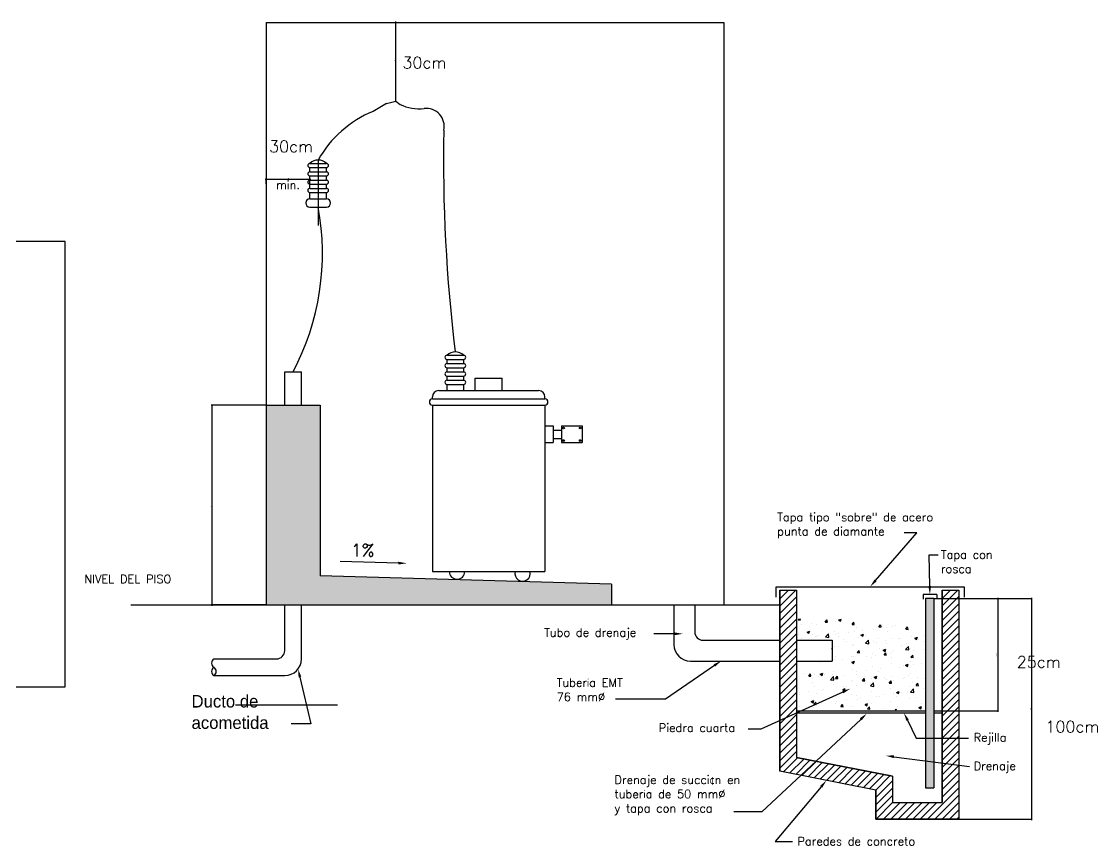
# Model space of a CAD drawing. Extents: x 268 to 383, y 668 to 793.
# Drawn here: x 301.02 to 326.87, y 688.9 to 708.7 of the extents above; entities that cross this region are included whole.
import ezdxf

# ---------------------------------------------------------------- set-up
doc = ezdxf.new("R2010")
doc.units = 0
doc.header["$LTSCALE"] = 0.5
doc.header["$MEASUREMENT"] = 0
doc.layers.get('0').update_dxf_attribs({"linetype": 'CONTINUOUS'})
doc.layers.get('DEFPOINTS').update_dxf_attribs({"linetype": 'CONTINUOUS'})
for name, color, linetype in [('P01', 6, 'CONTINUOUS'), ('P02', 1, 'CONTINUOUS'), ('P04', 7, 'CONTINUOUS'), ('P05', 7, 'CONTINUOUS'), ('P06', 7, 'CONTINUOUS'), ('UNIFILAR', 1, 'CONTINUOUS')]:
    doc.layers.add(name, color=color, linetype=linetype)
doc.styles.add('STYLE2', font='romans.shx')
doc.dimstyles.new('1-10', dxfattribs={"dimscale": 0.111, "dimtxt": 0.18, "dimasz": 0.18, "dimexe": 0.18, "dimexo": 0.0625, "dimgap": 0.09, "dimtad": 1, "dimzin": 4, "dimdsep": 46, "dimtxsty": 'Standard', "dimblk1": 'ARCHTICK', "dimblk2": 'ARCHTICK', "dimsah": 1, "dimcen": 0.09, "dimdle": 0.18, "dimclrd": 6, "dimclre": 6, "dimclrt": 1, "dimadec": 0, "dimazin": 0, "dimtfac": 1, "dimtofl": 0, "dimtmove": 0, "dimatfit": 3, "dimldrblk": 'ARCHTICK', "dimfxl": 0, "dimtolj": 1, "dimtzin": 4, "dimarcsym": 0})

# ---------------------------------------------------------------- blocks, each defined once
blk = doc.blocks.new('_ARCHTICK')
at = {"color": 0, "linetype": 'ByBlock', "const_width": 0.15}
blk.add_lwpolyline([(-0.5, -0.5), (0.5, 0.5)], dxfattribs=at)
blk = doc.blocks.new('*D53')
at = {"layer": 'DEFPOINTS', "color": 0}
for p in [(310.011, 708.683), (310.011, 708.683), (310.011, 706.79)]:
    blk.add_point(p, dxfattribs=at)
at = {"layer": 'P02', "color": 6, "lineweight": -2}
for p, q in [((310.005, 708.683), (309.992, 708.683)), ((310.011, 706.77), (310.011, 708.703)), ((310.005, 706.79), (309.992, 706.79))]:
    blk.add_line(p, q, dxfattribs=at)
at = {"layer": 'P02', "color": 6, "lineweight": -2, "xscale": 0.01998, "yscale": 0.01998, "zscale": 0.01998}
for p, rotation in [((310.011, 708.683), 90), ((310.011, 706.79), 270)]:
    blk.add_blockref('_ARCHTICK', p, dxfattribs=dict(at, rotation=rotation))
at = {"layer": 'P02', "color": 1, "insert": (309.99, 707.737), "char_height": 0.02, "attachment_point": 5, "rotation": 90}
blk.add_mtext('\\A1;0,30 m', dxfattribs=at)
blk = doc.blocks.new('*D54')
at = {"layer": 'DEFPOINTS', "color": 0}
for p in [(306.89, 704.907), (306.89, 704.793), (307.943, 704.793)]:
    blk.add_point(p, dxfattribs=at)
at = {"layer": 'P02', "color": 6, "lineweight": -2}
for p, q in [((307.963, 704.907), (306.87, 704.907)), ((306.89, 704.8), (306.89, 704.927)), ((307.943, 704.8), (307.943, 704.927))]:
    blk.add_line(p, q, dxfattribs=at)
at = {"layer": 'P02', "color": 6, "lineweight": -2, "xscale": 0.01998, "yscale": 0.01998, "zscale": 0.01998, "rotation": 180}
blk.add_blockref('_ARCHTICK', (306.89, 704.907), dxfattribs=at)
at = {"layer": 'P02', "color": 6, "lineweight": -2, "xscale": 0.01998, "yscale": 0.01998, "zscale": 0.01998}
blk.add_blockref('_ARCHTICK', (307.943, 704.907), dxfattribs=at)
at = {"layer": 'P02', "color": 1, "insert": (307.416, 704.929), "char_height": 0.02, "attachment_point": 5}
blk.add_mtext('\\A1;0,30', dxfattribs=at)
blk = doc.blocks.new('*D55')
at = {"layer": 'DEFPOINTS', "color": 0}
for p in [(305.594, 699.483), (306.89, 699.483), (306.89, 694.683)]:
    blk.add_point(p, dxfattribs=at)
at = {"layer": 'P02', "color": 6, "lineweight": -2}
for p, q in [((306.883, 699.483), (305.574, 699.483)), ((305.594, 694.663), (305.594, 699.503)), ((306.883, 694.683), (305.574, 694.683))]:
    blk.add_line(p, q, dxfattribs=at)
at = {"layer": 'P02', "color": 6, "lineweight": -2, "xscale": 0.01998, "yscale": 0.01998, "zscale": 0.01998}
for p, rotation in [((305.594, 699.483), 90), ((305.594, 694.683), 270)]:
    blk.add_blockref('_ARCHTICK', p, dxfattribs=dict(at, rotation=rotation))
at = {"layer": 'P02', "color": 1, "insert": (305.572, 697.083), "char_height": 0.02, "attachment_point": 5, "rotation": 90}
blk.add_mtext('\\A1;1,00 m', dxfattribs=at)
blk = doc.blocks.new('*D56')
at = {"layer": 'DEFPOINTS', "color": 0}
for p in [(322.94, 694.833), (323.14, 692.133), (324.472, 692.133)]:
    blk.add_point(p, dxfattribs=at)
at = {"layer": 'P02', "color": 6, "lineweight": -2}
for p, q in [((322.947, 694.833), (324.492, 694.833)), ((324.472, 694.853), (324.472, 692.113)), ((323.147, 692.133), (324.492, 692.133))]:
    blk.add_line(p, q, dxfattribs=at)
at = {"layer": 'P02', "color": 6, "lineweight": -2, "xscale": 0.01998, "yscale": 0.01998, "zscale": 0.01998}
for p, rotation in [((324.472, 694.833), 90), ((324.472, 692.133), 270)]:
    blk.add_blockref('_ARCHTICK', p, dxfattribs=dict(at, rotation=rotation))
at = {"layer": 'P02', "color": 1, "insert": (324.45, 693.483), "char_height": 0.02, "attachment_point": 5, "rotation": 90}
blk.add_mtext('\\A1;0,25 m', dxfattribs=at)
blk = doc.blocks.new('*D57')
at = {"layer": 'DEFPOINTS', "color": 0}
for p in [(322.94, 694.833), (323.54, 689.533), (325.282, 689.533)]:
    blk.add_point(p, dxfattribs=at)
at = {"layer": 'P02', "color": 6, "lineweight": -2}
for p, q in [((322.947, 694.833), (325.302, 694.833)), ((325.282, 694.853), (325.282, 689.513)), ((323.547, 689.533), (325.302, 689.533))]:
    blk.add_line(p, q, dxfattribs=at)
at = {"layer": 'P02', "color": 6, "lineweight": -2, "xscale": 0.01998, "yscale": 0.01998, "zscale": 0.01998}
for p, rotation in [((325.282, 694.833), 90), ((325.282, 689.533), 270)]:
    blk.add_blockref('_ARCHTICK', p, dxfattribs=dict(at, rotation=rotation))
at = {"layer": 'P02', "color": 1, "insert": (325.262, 692.183), "char_height": 0.02, "attachment_point": 5, "rotation": 90}
blk.add_mtext('\\A1;1 m', dxfattribs=at)
blk = doc.blocks.new('*X30')
at = {"color": 0}
for p, q in [((18.365, 12.001), (18.747, 12.383)), ((18.365, 12.178), (18.57, 12.383)), ((18.365, 12.355), (18.394, 12.383)), ((18.365, 11.824), (18.765, 12.224)), ((22.265, 12.012), (22.636, 12.383)), ((22.265, 12.189), (22.46, 12.383)), ((22.265, 12.366), (22.283, 12.383)), ((22.265, 11.835), (22.665, 12.235)), ((18.365, 11.648), (18.765, 12.048)), ((22.265, 11.659), (22.665, 12.059)), ((18.365, 11.471), (18.765, 11.871)), ((18.365, 11.294), (18.765, 11.694)), ((22.265, 11.482), (22.665, 11.882)), ((22.265, 11.305), (22.665, 11.705)), ((18.365, 11.117), (18.765, 11.517)), ((22.265, 11.128), (22.665, 11.528)), ((18.365, 10.941), (18.765, 11.341)), ((18.365, 10.764), (18.765, 11.164)), ((22.265, 10.952), (22.665, 11.352)), ((22.265, 10.775), (22.665, 11.175)), ((18.365, 10.587), (18.765, 10.987)), ((22.265, 10.598), (22.665, 10.998)), ((18.365, 10.41), (18.765, 10.81)), ((18.365, 10.234), (18.765, 10.634)), ((22.265, 10.421), (22.665, 10.821)), ((22.265, 10.244), (22.665, 10.644)), ((18.365, 10.057), (18.765, 10.457)), ((22.265, 10.068), (22.665, 10.468)), ((18.365, 9.88), (18.765, 10.28)), ((18.365, 9.703), (18.765, 10.103)), ((22.265, 9.891), (22.665, 10.291)), ((22.265, 9.714), (22.665, 10.114)), ((18.365, 9.526), (18.765, 9.926)), ((22.265, 9.537), (22.665, 9.937)), ((18.365, 9.35), (18.765, 9.75)), ((18.365, 9.173), (18.765, 9.573)), ((22.265, 9.361), (22.665, 9.761)), ((22.265, 9.184), (22.665, 9.584)), ((18.365, 8.996), (18.765, 9.396)), ((22.265, 9.007), (22.665, 9.407)), ((18.365, 8.819), (18.765, 9.219)), ((22.265, 8.83), (22.665, 9.23)), ((22.265, 8.653), (22.665, 9.053)), ((18.365, 8.643), (18.765, 9.043)), ((18.365, 8.466), (18.765, 8.866)), ((22.265, 8.477), (22.665, 8.877)), ((18.365, 8.289), (18.765, 8.689)), ((22.265, 8.3), (22.665, 8.7)), ((18.365, 8.112), (18.765, 8.512)), ((18.447, 8.017), (18.788, 8.358)), ((18.595, 7.988), (18.936, 8.329)), ((18.743, 7.959), (19.084, 8.3)), ((22.265, 8.123), (22.665, 8.523)), ((22.265, 7.946), (22.665, 8.346)), ((18.891, 7.93), (19.231, 8.271)), ((19.038, 7.902), (19.379, 8.242)), ((19.186, 7.873), (19.527, 8.213)), ((19.334, 7.844), (19.675, 8.185)), ((19.482, 7.815), (19.823, 8.156)), ((19.63, 7.786), (19.971, 8.127)), ((19.778, 7.757), (20.119, 8.098)), ((19.926, 7.728), (20.266, 8.069)), ((20.073, 7.699), (20.414, 8.04)), ((22.265, 7.77), (22.665, 8.17)), ((20.221, 7.67), (20.562, 8.011)), ((20.369, 7.641), (20.71, 7.982)), ((20.517, 7.612), (20.858, 7.953)), ((20.665, 7.583), (21.006, 7.924)), ((20.665, 7.407), (21.065, 7.807)), ((22.265, 7.593), (22.665, 7.993)), ((22.265, 7.416), (22.665, 7.816)), ((20.665, 7.23), (21.065, 7.63)), ((21.909, 6.883), (22.665, 7.639)), ((20.665, 7.053), (21.065, 7.453)), ((20.672, 6.883), (21.072, 7.283)), ((20.849, 6.883), (21.249, 7.283)), ((21.025, 6.883), (21.425, 7.283)), ((21.202, 6.883), (21.602, 7.283)), ((21.379, 6.883), (21.779, 7.283)), ((21.556, 6.883), (21.956, 7.283)), ((21.732, 6.883), (22.132, 7.283)), ((22.086, 6.883), (22.665, 7.462)), ((22.263, 6.883), (22.665, 7.286)), ((22.44, 6.883), (22.665, 7.109)), ((22.616, 6.883), (22.665, 6.932))]:
    blk.add_line(p, q, dxfattribs=at)
blk = doc.blocks.new('*X31')
at = {"color": 0}
for p, q in [((18.805, 11.676), (18.825, 11.699)), ((18.805, 11.676), (18.859, 11.671)), ((18.859, 11.671), (18.853, 11.702)), ((19.451, 11.619), (19.494, 11.671)), ((19.504, 11.615), (19.494, 11.671)), ((19.772, 11.67), (19.835, 11.694)), ((19.772, 11.67), (19.816, 11.64)), ((19.816, 11.64), (19.835, 11.694)), ((18.777, 11.496), (18.777, 11.496)), ((18.884, 11.553), (18.884, 11.553)), ((19.015, 11.38), (19.079, 11.404)), ((19.015, 11.38), (19.06, 11.35)), ((19.06, 11.35), (19.079, 11.404)), ((19.11, 11.582), (19.11, 11.582)), ((19.244, 11.563), (19.244, 11.563)), ((19.45, 11.627), (19.45, 11.627)), ((19.451, 11.619), (19.504, 11.615)), ((19.673, 11.401), (19.673, 11.401)), ((19.706, 11.627), (19.706, 11.627)), ((20.007, 11.377), (20.007, 11.377)), ((20.096, 11.563), (20.14, 11.614)), ((20.096, 11.563), (20.15, 11.558)), ((20.15, 11.558), (20.14, 11.614)), ((20.15, 11.385), (20.15, 11.385)), ((20.198, 11.491), (20.198, 11.491)), ((20.348, 11.421), (20.348, 11.421)), ((20.617, 11.452), (20.617, 11.452)), ((20.742, 11.506), (20.783, 11.556)), ((20.742, 11.506), (20.796, 11.502)), ((20.796, 11.502), (20.786, 11.555)), ((20.917, 11.496), (20.917, 11.496)), ((20.938, 11.384), (20.938, 11.384)), ((21.079, 11.516), (21.079, 11.516)), ((21.142, 11.526), (21.142, 11.526)), ((21.387, 11.45), (21.431, 11.502)), ((21.387, 11.45), (21.441, 11.445)), ((21.441, 11.445), (21.431, 11.502)), ((21.463, 11.474), (21.463, 11.474)), ((18.766, 11.196), (18.766, 11.196)), ((18.819, 11.317), (18.819, 11.317)), ((18.873, 11.227), (18.873, 11.227)), ((19.008, 11.196), (19.008, 11.196)), ((19.148, 11.311), (19.148, 11.311)), ((19.214, 11.272), (19.214, 11.272)), ((19.233, 11.264), (19.233, 11.264)), ((19.299, 11.297), (19.299, 11.297)), ((19.461, 11.262), (19.531, 11.335)), ((19.461, 11.262), (19.541, 11.25)), ((19.541, 11.25), (19.531, 11.335)), ((19.695, 11.327), (19.695, 11.327)), ((19.78, 11.276), (19.78, 11.276)), ((19.782, 11.347), (19.782, 11.347)), ((19.888, 11.204), (19.888, 11.204)), ((19.969, 11.155), (19.969, 11.155)), ((20.26, 11.256), (20.26, 11.256)), ((20.309, 11.308), (20.372, 11.332)), ((20.309, 11.308), (20.354, 11.278)), ((20.354, 11.278), (20.372, 11.332)), ((20.413, 11.294), (20.413, 11.294)), ((20.421, 11.113), (20.491, 11.186)), ((20.45, 11.135), (20.45, 11.135)), ((20.501, 11.101), (20.491, 11.186)), ((20.606, 11.153), (20.606, 11.153)), ((20.68, 11.141), (20.68, 11.141)), ((20.74, 11.236), (20.74, 11.236)), ((20.905, 11.171), (20.905, 11.171)), ((21.068, 11.216), (21.068, 11.216)), ((21.221, 11.215), (21.221, 11.215)), ((21.246, 11.216), (21.246, 11.216)), ((21.523, 11.274), (21.523, 11.274)), ((21.602, 11.236), (21.665, 11.26)), ((21.602, 11.236), (21.647, 11.205)), ((21.647, 11.205), (21.665, 11.26)), ((21.701, 11.195), (21.701, 11.195)), ((21.807, 11.159), (21.807, 11.159)), ((21.814, 11.291), (21.814, 11.291)), ((19.615, 11.041), (19.616, 11.042)), ((19.615, 11.04), (19.616, 11.042)), ((19.615, 10.99), (19.619, 10.994)), ((19.615, 10.939), (19.629, 10.938)), ((19.629, 10.938), (19.619, 10.994)), ((19.684, 11.027), (19.684, 11.027)), ((19.771, 11.022), (19.771, 11.022)), ((20.111, 11.067), (20.111, 11.067)), ((20.139, 11.085), (20.139, 11.085)), ((20.221, 10.886), (20.264, 10.938)), ((20.221, 10.886), (20.275, 10.881)), ((20.232, 10.889), (20.232, 10.889)), ((20.275, 10.881), (20.264, 10.937)), ((20.421, 11.113), (20.501, 11.101)), ((20.757, 10.979), (20.757, 10.979)), ((20.846, 10.945), (20.909, 10.97)), ((20.846, 10.945), (20.891, 10.915)), ((20.867, 10.829), (20.91, 10.881)), ((20.891, 10.915), (20.909, 10.97)), ((20.92, 10.825), (20.91, 10.881)), ((20.93, 11.115), (20.93, 11.115)), ((21.009, 10.861), (21.009, 10.861)), ((21.058, 10.916), (21.058, 10.916)), ((21.282, 11.069), (21.282, 11.069)), ((21.382, 10.964), (21.452, 11.037)), ((21.382, 10.964), (21.462, 10.952)), ((21.411, 11.094), (21.411, 11.094)), ((21.462, 10.952), (21.452, 11.037)), ((21.512, 10.974), (21.512, 10.974)), ((21.578, 10.936), (21.578, 10.936)), ((21.803, 10.965), (21.803, 10.965)), ((19.211, 10.664), (19.211, 10.664)), ((19.308, 10.637), (19.308, 10.637)), ((19.534, 10.667), (19.534, 10.667)), ((19.673, 10.728), (19.673, 10.728)), ((19.707, 10.799), (19.707, 10.799)), ((19.875, 10.712), (19.875, 10.712)), ((20.081, 10.799), (20.081, 10.799)), ((20.09, 10.655), (20.153, 10.679)), ((20.09, 10.655), (20.135, 10.625)), ((20.128, 10.785), (20.128, 10.785)), ((20.135, 10.625), (20.153, 10.679)), ((20.443, 10.786), (20.443, 10.786)), ((20.561, 10.778), (20.561, 10.778)), ((20.595, 10.853), (20.595, 10.853)), ((20.668, 10.816), (20.668, 10.816)), ((20.867, 10.829), (20.92, 10.825)), ((21.042, 10.758), (21.042, 10.758)), ((21.047, 10.617), (21.047, 10.617)), ((21.383, 10.583), (21.446, 10.607)), ((21.428, 10.553), (21.446, 10.607)), ((21.501, 10.674), (21.501, 10.674)), ((21.512, 10.773), (21.556, 10.825)), ((21.512, 10.773), (21.566, 10.768)), ((21.522, 10.738), (21.522, 10.738)), ((21.566, 10.768), (21.556, 10.825)), ((21.566, 10.61), (21.566, 10.61)), ((21.77, 10.622), (21.77, 10.622)), ((18.945, 10.379), (18.945, 10.379)), ((19.055, 10.322), (19.098, 10.373)), ((19.109, 10.317), (19.098, 10.373)), ((19.2, 10.365), (19.2, 10.365)), ((19.334, 10.365), (19.397, 10.389)), ((19.334, 10.365), (19.378, 10.335)), ((19.378, 10.335), (19.397, 10.389)), ((19.425, 10.359), (19.425, 10.359)), ((19.638, 10.357), (19.638, 10.357)), ((19.662, 10.428), (19.662, 10.428)), ((20.117, 10.486), (20.117, 10.486)), ((20.195, 10.352), (20.195, 10.352)), ((20.206, 10.431), (20.206, 10.431)), ((20.432, 10.461), (20.432, 10.461)), ((20.585, 10.553), (20.585, 10.553)), ((20.72, 10.442), (20.72, 10.442)), ((20.772, 10.506), (20.772, 10.506)), ((21.245, 10.532), (21.245, 10.532)), ((21.341, 10.581), (21.341, 10.581)), ((21.383, 10.583), (21.428, 10.553)), ((21.49, 10.375), (21.49, 10.375)), ((19.055, 10.322), (19.109, 10.317)), ((19.072, 10.282), (19.072, 10.282)), ((19.135, 10.258), (19.135, 10.258)), ((19.145, 10.171), (19.145, 10.171)), ((19.297, 10.312), (19.297, 10.312)), ((19.58, 10.236), (19.65, 10.31)), ((19.58, 10.236), (19.66, 10.224)), ((19.615, 10.238), (19.615, 10.238)), ((19.66, 10.224), (19.65, 10.31)), ((19.652, 10.129), (19.652, 10.129)), ((19.67, 10.262), (19.67, 10.262)), ((19.7, 10.265), (19.744, 10.317)), ((19.7, 10.265), (19.754, 10.261)), ((19.754, 10.261), (19.744, 10.317)), ((19.906, 10.339), (19.906, 10.339)), ((20.095, 10.218), (20.095, 10.218)), ((20.106, 10.186), (20.106, 10.186)), ((20.195, 10.106), (20.195, 10.106)), ((20.346, 10.209), (20.389, 10.261)), ((20.346, 10.209), (20.4, 10.204)), ((20.386, 10.318), (20.386, 10.318)), ((20.4, 10.204), (20.389, 10.261)), ((20.411, 10.154), (20.411, 10.154)), ((20.536, 10.151), (20.536, 10.151)), ((20.541, 10.088), (20.611, 10.161)), ((20.541, 10.088), (20.621, 10.075)), ((20.574, 10.254), (20.574, 10.254)), ((20.576, 10.197), (20.576, 10.197)), ((20.621, 10.075), (20.611, 10.161)), ((20.627, 10.293), (20.69, 10.317)), ((20.627, 10.293), (20.672, 10.263)), ((20.672, 10.263), (20.69, 10.317)), ((20.867, 10.298), (20.867, 10.298)), ((20.936, 10.244), (20.936, 10.244)), ((20.991, 10.152), (21.035, 10.204)), ((20.991, 10.152), (21.045, 10.148)), ((21.045, 10.148), (21.035, 10.204)), ((21.036, 10.317), (21.036, 10.317)), ((21.056, 10.177), (21.056, 10.177)), ((21.104, 10.226), (21.104, 10.226)), ((21.329, 10.255), (21.329, 10.255)), ((21.347, 10.278), (21.347, 10.278)), ((21.46, 10.334), (21.46, 10.334)), ((21.537, 10.157), (21.537, 10.157)), ((21.637, 10.096), (21.68, 10.148)), ((21.637, 10.096), (21.691, 10.091)), ((21.67, 10.3), (21.67, 10.3)), ((21.691, 10.091), (21.68, 10.148)), ((21.827, 10.257), (21.827, 10.257)), ((18.766, 9.922), (18.766, 9.922)), ((18.835, 9.927), (18.835, 9.927)), ((18.836, 9.884), (18.836, 9.884)), ((19.06, 9.957), (19.06, 9.957)), ((19.189, 10.065), (19.189, 10.065)), ((19.246, 9.901), (19.246, 9.901)), ((19.361, 9.974), (19.361, 9.974)), ((19.401, 10.002), (19.401, 10.002)), ((19.641, 9.829), (19.641, 9.829)), ((19.727, 9.881), (19.727, 9.881)), ((19.871, 10.002), (19.934, 10.027)), ((19.871, 10.002), (19.916, 9.972)), ((19.886, 10.064), (19.886, 10.064)), ((19.916, 9.972), (19.934, 10.027)), ((19.97, 10.076), (19.97, 10.076)), ((20.095, 9.887), (20.095, 9.887)), ((20.207, 9.861), (20.207, 9.861)), ((20.563, 9.954), (20.563, 9.954)), ((20.687, 9.841), (20.687, 9.841)), ((20.754, 9.839), (20.754, 9.839)), ((20.867, 9.871), (20.867, 9.871)), ((21.025, 10.017), (21.025, 10.017)), ((21.093, 9.9), (21.093, 9.9)), ((21.164, 9.93), (21.227, 9.955)), ((21.164, 9.93), (21.209, 9.9)), ((21.209, 9.9), (21.227, 9.955)), ((21.279, 9.929), (21.279, 9.929)), ((21.433, 9.945), (21.433, 9.945)), ((21.479, 10.075), (21.479, 10.075)), ((21.501, 9.939), (21.571, 10.012)), ((21.501, 9.939), (21.581, 9.926)), ((21.581, 9.926), (21.571, 10.012)), ((21.804, 10.019), (21.804, 10.019)), ((18.823, 9.602), (18.823, 9.602)), ((19.115, 9.712), (19.178, 9.736)), ((19.115, 9.712), (19.16, 9.682)), ((19.16, 9.682), (19.178, 9.736)), ((19.164, 9.647), (19.164, 9.647)), ((19.178, 9.766), (19.178, 9.766)), ((19.18, 9.645), (19.223, 9.697)), ((19.18, 9.645), (19.234, 9.64)), ((19.18, 9.569), (19.18, 9.569)), ((19.234, 9.64), (19.223, 9.696)), ((19.705, 9.659), (19.705, 9.659)), ((19.733, 9.721), (19.733, 9.721)), ((19.825, 9.588), (19.869, 9.64)), ((19.825, 9.588), (19.879, 9.584)), ((19.879, 9.584), (19.869, 9.64)), ((19.958, 9.751), (19.958, 9.751)), ((20.084, 9.587), (20.084, 9.587)), ((20.23, 9.749), (20.23, 9.749)), ((20.299, 9.796), (20.299, 9.796)), ((20.408, 9.64), (20.471, 9.664)), ((20.408, 9.64), (20.453, 9.61)), ((20.453, 9.61), (20.471, 9.664)), ((20.471, 9.532), (20.514, 9.584)), ((20.525, 9.527), (20.514, 9.584)), ((20.552, 9.655), (20.552, 9.655)), ((21.014, 9.718), (21.014, 9.718)), ((21.168, 9.82), (21.168, 9.82)), ((21.197, 9.59), (21.197, 9.59)), ((21.468, 9.775), (21.468, 9.775)), ((21.648, 9.8), (21.648, 9.8)), ((21.702, 9.568), (21.765, 9.592)), ((21.702, 9.568), (21.746, 9.538)), ((21.746, 9.538), (21.765, 9.592)), ((21.765, 9.665), (21.765, 9.665)), ((20.471, 9.532), (20.525, 9.527)), ((20.856, 9.546), (20.856, 9.546)), ((21.141, 9.504), (21.16, 9.527)), ((21.164, 9.503), (21.16, 9.527))]:
    blk.add_line(p, q, dxfattribs=at)

msp = doc.modelspace()

# ---------------------------------------------------------------- linework, layer by layer
at = {"layer": 'P01', "color": 5}
for p, q in [((307.34, 693.583), (307.34, 694.683)), ((307.74, 693.383), (307.74, 694.683)), ((305.638, 693.383), (307.14, 693.383)), ((305.638, 692.983), (307.34, 692.983)), ((307.706, 692.95), (307.97, 691.825))]:
    msp.add_line(p, q, dxfattribs=at)
at = {"layer": 'P01'}
msp.add_line((307.97, 691.825), (307.495, 691.825), dxfattribs=at)
at = {"layer": 'P01', "color": 5}
for centre, radius, start, end in [((307.14, 693.583), 0.2, 270, 0), ((305.699, 693.283), 0.117, 121.6, 238.4), ((305.699, 693.083), 0.117, 121.6, 238.4), ((305.576, 693.083), 0.117, 301.6, 58.4), ((307.34, 693.383), 0.4, 270, 0)]:
    msp.add_arc(centre, radius, start, end, dxfattribs=at)
msp.add_solid([(307.673, 692.942), (307.738, 692.958), (307.66, 693.145)], dxfattribs=at)
at = {"layer": 'P02'}
for p, q in [((308.143, 705.383), (308.143, 703.801)), ((321.537, 695.272), (322.529, 696.416)), ((322.529, 696.416), (322.224, 696.416)), ((310.072, 695.687), (308.672, 695.723)), ((322.838, 695.133), (322.823, 695.89)), ((322.823, 695.89), (323.044, 695.89)), ((316.705, 693.988), (316.211, 693.988)), ((317.666, 693.227), (316.489, 692.416)), ((316.489, 692.416), (315.286, 692.416)), ((320.749, 692.588), (318.78, 691.699)), ((306.154, 692.279), (308.609, 692.279)), ((321.179, 691.932), (318.803, 689.71)), ((322.305, 691.91), (322.514, 691.479)), ((318.78, 691.699), (318.479, 691.699)), ((322.514, 691.479), (323.773, 691.479)), ((321.978, 691.034), (323.791, 690.797)), ((320.228, 690.311), (319.127, 688.993)), ((318.803, 689.71), (318.132, 689.71)), ((319.127, 688.993), (319.543, 688.993))]:
    msp.add_line(p, q, dxfattribs=at)
for points in [[(306.89, 699.483), (308.19, 699.483), (306.89, 694.683), (308.19, 695.383)], [(310.073, 695.72), (310.071, 695.654), (310.272, 695.682)], [(308.19, 695.383), (315.19, 695.183), (306.89, 694.683), (315.19, 694.683)], [(321.562, 695.25), (321.512, 695.294), (321.406, 695.121)], [(322.871, 695.134), (322.805, 695.133), (322.842, 694.933)], [(316.705, 694.021), (316.705, 693.955), (316.905, 693.988)], [(317.647, 693.255), (317.685, 693.2), (317.831, 693.341)], [(320.736, 692.618), (320.763, 692.557), (320.932, 692.67)], [(321.156, 691.957), (321.202, 691.908), (321.325, 692.069)], [(322.275, 691.896), (322.335, 691.925), (322.217, 692.09)], [(321.974, 691), (321.983, 691.067), (321.78, 691.059)], [(320.203, 690.333), (320.254, 690.29), (320.357, 690.465)]]:
    msp.add_solid(points, dxfattribs=at)
at = {"layer": 'P04'}
for p, q in [((307.943, 705.293), (308.343, 705.293)), ((307.943, 705.193), (308.343, 705.193)), ((307.943, 705.093), (307.943, 705.193)), ((307.943, 705.093), (308.343, 705.093)), ((308.343, 705.093), (308.343, 705.193)), ((307.943, 704.993), (308.343, 704.993)), ((307.943, 704.893), (307.943, 704.993)), ((307.943, 704.893), (308.343, 704.893)), ((307.943, 704.793), (308.343, 704.793)), ((307.943, 704.693), (307.943, 704.793)), ((308.343, 704.893), (308.343, 704.993)), ((308.343, 704.693), (308.343, 704.793)), ((307.943, 704.693), (308.343, 704.693)), ((307.943, 704.593), (308.343, 704.593)), ((307.943, 704.443), (307.943, 704.593)), ((308.343, 704.443), (308.343, 704.593)), ((307.943, 704.443), (308.343, 704.443)), ((307.943, 704.243), (308.343, 704.243)), ((311.24, 700.683), (311.64, 700.683)), ((311.24, 700.583), (311.64, 700.583)), ((311.24, 700.483), (311.24, 700.583)), ((311.24, 700.483), (311.64, 700.483)), ((311.24, 700.383), (311.64, 700.383)), ((311.24, 700.283), (311.24, 700.383)), ((311.64, 700.483), (311.64, 700.583)), ((311.64, 700.283), (311.64, 700.383)), ((307.34, 700.283), (307.74, 700.283)), ((311.24, 700.283), (311.64, 700.283)), ((311.24, 700.183), (311.64, 700.183)), ((311.24, 700.083), (311.24, 700.183)), ((311.64, 700.083), (311.64, 700.183)), ((311.915, 699.833), (311.915, 700.133)), ((311.915, 700.133), (312.565, 700.133)), ((312.565, 699.833), (312.565, 700.133)), ((311.24, 700.083), (311.64, 700.083)), ((311.24, 699.833), (311.24, 699.983)), ((311.24, 699.983), (311.64, 699.983)), ((311.64, 699.833), (311.64, 699.983)), ((310.89, 699.633), (310.89, 699.683)), ((310.89, 699.633), (313.59, 699.633)), ((311.04, 699.833), (313.44, 699.833)), ((313.59, 699.633), (313.59, 699.683)), ((310.89, 699.483), (313.59, 699.483)), ((313.59, 698.983), (313.79, 698.983)), ((313.79, 698.983), (313.79, 698.583)), ((313.79, 698.883), (313.99, 698.883)), ((313.99, 698.983), (313.99, 698.583)), ((313.99, 698.983), (314.49, 698.983)), ((314.49, 698.983), (314.49, 698.583)), ((313.59, 698.583), (313.79, 698.583)), ((313.79, 698.683), (313.99, 698.683)), ((313.99, 698.583), (314.49, 698.583))]:
    msp.add_line(p, q, dxfattribs=at)
for centre in [(314.04, 698.933), (314.44, 698.933), (314.04, 698.633), (314.44, 698.633)]:
    msp.add_circle(centre, 0.0202, dxfattribs=at)
for centre, radius, start, end in [((307.943, 705.243), 0.05, 90, 270), ((308.143, 705.089), 0.285, 45.4523, 134.5477), ((308.343, 705.243), 0.05, 270, 90), ((307.943, 705.043), 0.05, 90, 270), ((308.343, 705.043), 0.05, 270, 90), ((307.943, 704.843), 0.05, 90, 270), ((308.343, 704.843), 0.05, 270, 90), ((307.943, 704.643), 0.05, 90, 270), ((308.343, 704.643), 0.05, 270, 90), ((307.943, 704.343), 0.1, 90, 270), ((308.343, 704.343), 0.1, 270, 90), ((311.24, 700.633), 0.05, 90, 270), ((311.44, 700.48), 0.285, 45.4523, 134.5477), ((311.64, 700.633), 0.05, 270, 90), ((311.24, 700.433), 0.05, 90, 270), ((311.64, 700.433), 0.05, 270, 90), ((311.24, 700.233), 0.05, 90, 270), ((311.64, 700.233), 0.05, 270, 90), ((311.24, 700.033), 0.05, 90, 270), ((311.64, 700.033), 0.05, 270, 90), ((310.89, 699.558), 0.075, 90, 270), ((311.04, 699.683), 0.15, 90, 180), ((313.44, 699.683), 0.15, 0, 90), ((313.59, 699.558), 0.075, 270, 90), ((311.48, 695.484), 0.185, 180.0376, 359.9624), ((313.055, 695.437), 0.185, 165.5716, 14.4284)]:
    msp.add_arc(centre, radius, start, end, dxfattribs=at)
at = {"layer": 'P05'}
for p, q in [((307.34, 699.483), (307.34, 700.283)), ((307.74, 699.483), (307.74, 700.283)), ((319.15, 694.867), (319.15, 695.121)), ((319.15, 695.121), (323.662, 695.121)), ((323.662, 695.121), (323.662, 694.867)), ((323.006, 694.933), (322.679, 694.933)), ((322.679, 694.933), (322.679, 694.82)), ((322.94, 694.833), (322.74, 694.833)), ((323.006, 694.933), (323.006, 694.82)), ((322.74, 690.283), (322.94, 690.283))]:
    msp.add_line(p, q, dxfattribs=at)
msp.add_lwpolyline([(319.24, 695.033), (319.64, 695.033), (319.64, 691.013), (321.94, 690.563), (321.94, 689.933), (323.14, 689.933), (323.14, 695.033), (323.54, 695.033), (323.54, 689.533), (321.54, 689.533), (321.54, 690.233), (319.24, 690.683)], close=True, dxfattribs=at)
msp.add_solid([(322.74, 694.833), (322.94, 694.833), (322.74, 690.283), (322.94, 690.283)], dxfattribs=at)
at = {"layer": 'P06'}
for p, q in [((306.89, 708.683), (306.89, 694.683)), ((306.89, 708.683), (317.89, 708.683)), ((317.89, 708.683), (317.89, 694.683)), ((309.788, 706.736), (309.463, 706.543)), ((306.89, 699.483), (308.19, 699.483)), ((308.19, 699.483), (308.19, 695.383)), ((310.89, 699.483), (310.89, 695.483)), ((313.59, 699.483), (313.59, 695.483)), ((310.89, 695.483), (313.59, 695.483)), ((315.19, 695.183), (308.19, 695.383)), ((315.19, 695.183), (315.19, 694.683)), ((319.24, 695.033), (319.24, 690.683)), ((319.24, 695.033), (319.64, 695.033)), ((319.64, 695.033), (319.64, 691.013)), ((323.14, 695.033), (323.14, 689.933)), ((323.14, 695.033), (323.54, 695.033)), ((323.54, 695.033), (323.54, 689.533)), ((322.74, 694.833), (322.74, 690.283)), ((322.94, 694.833), (322.94, 690.283)), ((303.639, 694.683), (319.24, 694.683)), ((316.69, 694.683), (316.69, 693.733)), ((317.19, 694.683), (317.19, 694.033)), ((317.39, 693.833), (319.24, 693.833)), ((319.64, 693.833), (320.49, 693.833)), ((320.49, 693.833), (320.49, 693.333)), ((317.09, 693.333), (319.24, 693.333)), ((319.64, 693.333), (320.49, 693.333)), ((319.64, 692.133), (322.74, 692.133)), ((322.94, 692.133), (323.14, 692.133)), ((319.64, 692.087), (322.74, 692.087)), ((322.94, 692.087), (323.14, 692.087)), ((321.94, 690.563), (319.64, 691.013)), ((321.54, 690.233), (319.24, 690.683)), ((321.94, 690.563), (321.94, 689.933)), ((321.54, 690.233), (321.54, 689.533)), ((321.94, 689.933), (323.14, 689.933)), ((321.54, 689.533), (323.54, 689.533))]:
    msp.add_line(p, q, dxfattribs=at)
msp.add_lwpolyline([(309.788, 706.736), (309.91, 706.765), (310.011, 706.79), (310.111, 706.712)], dxfattribs=at)
msp.add_lwpolyline([(292.745, 703.416), (292.745, 692.713), (302.061, 692.713), (302.061, 703.416)], close=True, dxfattribs=at)
for centre, radius, start, end in [((310.57, 707.637), 1.032, 243.6246, 276.7061), ((310.741, 706.183), 0.432, 347.9104, 96.6754), ((310.46, 704.087), 2.651, 112.0981, 150.9392), ((348.221, 705.333), 37.066, 178.8257, 187.0848), ((302.168, 703.127), 6.078, 332.1037, 10.5731), ((317.39, 694.033), 0.2, 180, 270), ((317.09, 693.733), 0.4, 180, 270)]:
    msp.add_arc(centre, radius, start, end, dxfattribs=at)

# ---------------------------------------------------------------- block references
at = {"layer": 'P01'}
for name in ['*X30', '*X31']:
    msp.add_blockref(name, (300.875, 682.65), dxfattribs=at)

# ---------------------------------------------------------------- texts
at = {"layer": 'P01', "color": 5}
for s, p in [('Ducto de', (305.101, 692.217)), ('acometida', (305.101, 691.702))]:
    msp.add_text(s, height=0.3, dxfattribs=at).set_placement(p)
at = {"layer": 'P02', "style": 'STYLE2'}
for s, height, p in [('min.', 0.2, (307.132, 704.677)), ('Tapa tipo "sobre" de acero', 0.2, (319.173, 696.694)), ('punta de diamante', 0.2, (319.173, 696.351)), ('1%', 0.3, (308.931, 695.847)), ('Tapa con', 0.2, (323.107, 695.792)), ('rosca', 0.2, (323.107, 695.449)), ('NIVEL DEL PISO', 0.2, (302.524, 695.205)), ('Tubo de drenaje', 0.2, (313.573, 693.919)), ('Tuber¡a EMT', 0.2, (313.874, 692.716)), ('76 mm%%C', 0.2, (313.874, 692.373)), ('Piedra cuarta', 0.2, (316.327, 691.629)), ('Rejilla', 0.2, (323.894, 691.398)), ('Drenaje', 0.2, (323.894, 690.713)), ('Drenaje de succi¢n en', 0.2, (315.263, 690.381)), ('tuber¡a de 50 mm%%C', 0.2, (315.263, 690.038)), ('y tapa con rosca', 0.2, (315.263, 689.695)), ('Paredes de concreto', 0.2, (319.659, 688.901))]:
    msp.add_text(s, height=height, dxfattribs=at).set_placement(p)
at = {"layer": 'UNIFILAR', "color": 7, "style": 'STYLE2'}
for s, p in [('30cm', (310.168, 707.574)), ('30cm', (306.963, 705.56)), ('25cm', (324.927, 693.171)), ('100cm', (325.619, 691.616))]:
    msp.add_text(s, height=0.2804, dxfattribs=at).set_placement(p)

# ---------------------------------------------------------------- dimensions: what is measured, and where the dimension line sits
at = {"layer": 'P02'}
for base, p1, p2, text, picture, middle in [((310.011, 708.683), (310.011, 706.79), (310.011, 708.683), '0,30 m', '*D53', (309.99, 707.737)), ((305.594, 699.483), (306.89, 694.683), (306.89, 699.483), '1,00 m', '*D55', (305.572, 697.083)), ((324.472, 692.133), (322.94, 694.833), (323.14, 692.133), '0,25 m', '*D56', (324.45, 693.483)), ((325.282, 689.533), (322.94, 694.833), (323.54, 689.533), '1 m', '*D57', (325.262, 692.183))]:
    dim = msp.add_linear_dim(base=base, p1=p1, p2=p2, angle=90, text=text, dimstyle='1-10', dxfattribs=at)
    dim.commit()
    dim.dimension.update_dxf_attribs({"geometry": picture, "text_midpoint": middle})
dim = msp.add_linear_dim(base=(306.89, 704.907), p1=(307.943, 704.793), p2=(306.89, 704.793), text='0,30', dimstyle='1-10', dxfattribs=at)
dim.commit()
dim.dimension.update_dxf_attribs({"geometry": '*D54', "text_midpoint": (307.416, 704.929)})

doc.saveas('drawing.dxf')
